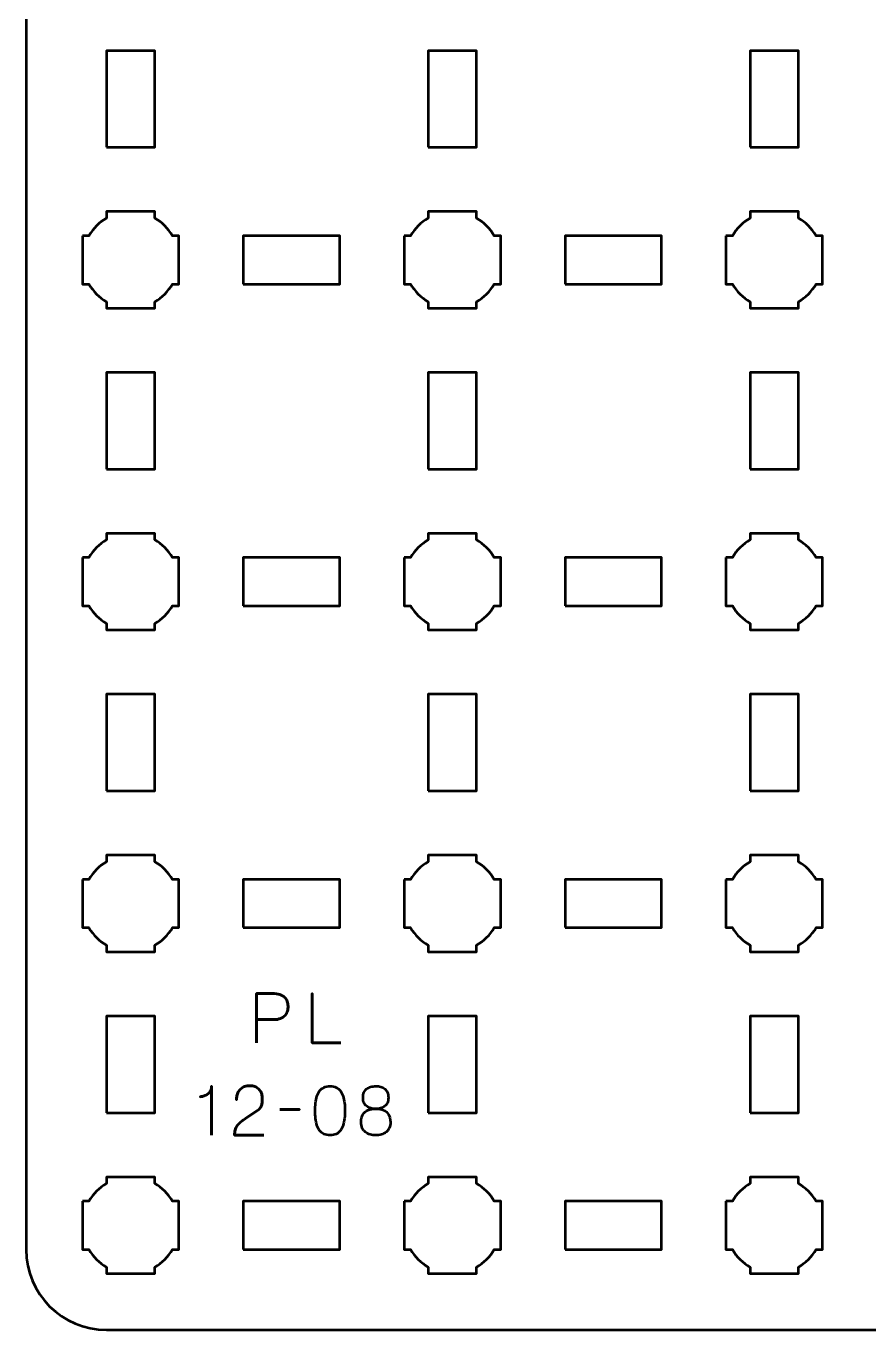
# Model space of a CAD drawing. Header units: centimetres. Extents: x -22.1 to 1.1, y -22.5 to -7.2.
# Drawn here: x -22.15 to -16.91, y -22.5 to -14.4 of the extents above; entities that cross this region are included whole.
import ezdxf

# ---------------------------------------------------------------- set-up
doc = ezdxf.new("R2010")
doc.units = ezdxf.units.CM
doc.header["$MEASUREMENT"] = 0
doc.layers.add('Layer 1', color=7, linetype='Continuous')

msp = doc.modelspace()

# ---------------------------------------------------------------- linework, layer by layer
at = {"layer": 'Layer 1', "color": 250, "lineweight": 53}
for points in [[(-21.65, -15.15), (-21.35, -15.15), (-21.35, -14.55), (-21.65, -14.55), (-21.65, -15.15)], [(-19.65, -15.15), (-19.35, -15.15), (-19.35, -14.55), (-19.65, -14.55), (-19.65, -15.15)], [(-17.65, -15.15), (-17.35, -15.15), (-17.35, -14.55), (-17.65, -14.55), (-17.65, -15.15)], [(-20.8, -16), (-20.2, -16), (-20.2, -15.7), (-20.8, -15.7), (-20.8, -16)], [(-18.8, -16), (-18.2, -16), (-18.2, -15.7), (-18.8, -15.7), (-18.8, -16)], [(-21.65, -17.15), (-21.35, -17.15), (-21.35, -16.55), (-21.65, -16.55), (-21.65, -17.15)], [(-19.65, -17.15), (-19.35, -17.15), (-19.35, -16.55), (-19.65, -16.55), (-19.65, -17.15)], [(-17.65, -17.15), (-17.35, -17.15), (-17.35, -16.55), (-17.65, -16.55), (-17.65, -17.15)], [(-20.8, -18), (-20.2, -18), (-20.2, -17.7), (-20.8, -17.7), (-20.8, -18)], [(-18.8, -18), (-18.2, -18), (-18.2, -17.7), (-18.8, -17.7), (-18.8, -18)], [(-21.65, -19.15), (-21.35, -19.15), (-21.35, -18.55), (-21.65, -18.55), (-21.65, -19.15)], [(-19.65, -19.15), (-19.35, -19.15), (-19.35, -18.55), (-19.65, -18.55), (-19.65, -19.15)], [(-17.65, -19.15), (-17.35, -19.15), (-17.35, -18.55), (-17.65, -18.55), (-17.65, -19.15)], [(-20.8, -20), (-20.2, -20), (-20.2, -19.7), (-20.8, -19.7), (-20.8, -20)], [(-18.8, -20), (-18.2, -20), (-18.2, -19.7), (-18.8, -19.7), (-18.8, -20)], [(-21.65, -21.15), (-21.35, -21.15), (-21.35, -20.55), (-21.65, -20.55), (-21.65, -21.15)], [(-19.65, -21.15), (-19.35, -21.15), (-19.35, -20.55), (-19.65, -20.55), (-19.65, -21.15)], [(-17.65, -21.15), (-17.35, -21.15), (-17.35, -20.55), (-17.65, -20.55), (-17.65, -21.15)], [(-20.8, -22), (-20.2, -22), (-20.2, -21.7), (-20.8, -21.7), (-20.8, -22)], [(-18.8, -22), (-18.2, -22), (-18.2, -21.7), (-18.8, -21.7), (-18.8, -22)]]:
    msp.add_lwpolyline(points, close=True, dxfattribs=at)
msp.add_open_spline([(-22.15, -22), (-22.15, -22), (-22.15, -7.7), (-22.15, -7.7), (-22.15, -7.7), (-22.15, -7.42391), (-21.92609, -7.2), (-21.65, -7.2), (-21.65, -7.2), (-21.65, -7.2), (0.65, -7.2), (0.65, -7.2), (0.65, -7.2), (0.92609, -7.2), (1.15, -7.42391), (1.15, -7.7), (1.15, -7.7), (1.15, -7.7), (1.15, -22), (1.15, -22), (1.15, -22), (1.15, -22.27609), (0.92609, -22.5), (0.65, -22.5), (0.65, -22.5), (0.65, -22.5), (-21.65, -22.5), (-21.65, -22.5), (-21.65, -22.5), (-21.92609, -22.5), (-22.15, -22.27609), (-22.15, -22)], degree=3, knots=[0, 0, 0, 0, 0.125, 0.125, 0.125, 0.125, 0.25, 0.25, 0.25, 0.25, 0.375, 0.375, 0.375, 0.375, 0.5, 0.5, 0.5, 0.5, 0.625, 0.625, 0.625, 0.625, 0.75, 0.75, 0.75, 0.75, 0.875, 0.875, 0.875, 0.875, 1, 1, 1, 1], dxfattribs=at)
at = {"layer": 'Layer 1', "lineweight": 53}
for points in [[(-21.8, -15.7), (-21.8, -15.7), (-21.75985, -15.7), (-21.75985, -15.7), (-21.75985, -15.7), (-21.7335, -15.65447), (-21.69553, -15.6165), (-21.65, -15.59015), (-21.65, -15.59015), (-21.65, -15.59015), (-21.65, -15.55), (-21.65, -15.55), (-21.65, -15.55), (-21.65, -15.55), (-21.5, -15.55), (-21.5, -15.55), (-21.5, -15.55), (-21.5, -15.55), (-21.35, -15.55), (-21.35, -15.55), (-21.35, -15.55), (-21.35, -15.55), (-21.35, -15.59015), (-21.35, -15.59015), (-21.35, -15.59015), (-21.30447, -15.6165), (-21.2665, -15.65447), (-21.24015, -15.7), (-21.24015, -15.7), (-21.24015, -15.7), (-21.2, -15.7), (-21.2, -15.7), (-21.2, -15.7), (-21.2, -15.7), (-21.2, -15.85), (-21.2, -15.85), (-21.2, -15.85), (-21.2, -15.85), (-21.2, -16), (-21.2, -16), (-21.2, -16), (-21.2, -16), (-21.24015, -16), (-21.24015, -16), (-21.24015, -16), (-21.2665, -16.04553), (-21.30447, -16.0835), (-21.35, -16.10985), (-21.35, -16.10985), (-21.35, -16.10985), (-21.35, -16.15), (-21.35, -16.15), (-21.35, -16.15), (-21.35, -16.15), (-21.5, -16.15), (-21.5, -16.15), (-21.5, -16.15), (-21.5, -16.15), (-21.65, -16.15), (-21.65, -16.15), (-21.65, -16.15), (-21.65, -16.15), (-21.65, -16.10985), (-21.65, -16.10985), (-21.65, -16.10985), (-21.69553, -16.0835), (-21.7335, -16.04553), (-21.75985, -16), (-21.75985, -16), (-21.75985, -16), (-21.8, -16), (-21.8, -16), (-21.8, -16), (-21.8, -16), (-21.8, -15.85), (-21.8, -15.85), (-21.8, -15.85), (-21.8, -15.85), (-21.8, -15.7), (-21.8, -15.7)], [(-19.8, -15.7), (-19.8, -15.7), (-19.75985, -15.7), (-19.75985, -15.7), (-19.75985, -15.7), (-19.7335, -15.65447), (-19.69553, -15.6165), (-19.65, -15.59015), (-19.65, -15.59015), (-19.65, -15.59015), (-19.65, -15.55), (-19.65, -15.55), (-19.65, -15.55), (-19.65, -15.55), (-19.5, -15.55), (-19.5, -15.55), (-19.5, -15.55), (-19.5, -15.55), (-19.35, -15.55), (-19.35, -15.55), (-19.35, -15.55), (-19.35, -15.55), (-19.35, -15.59015), (-19.35, -15.59015), (-19.35, -15.59015), (-19.30447, -15.6165), (-19.2665, -15.65447), (-19.24015, -15.7), (-19.24015, -15.7), (-19.24015, -15.7), (-19.2, -15.7), (-19.2, -15.7), (-19.2, -15.7), (-19.2, -15.7), (-19.2, -15.85), (-19.2, -15.85), (-19.2, -15.85), (-19.2, -15.85), (-19.2, -16), (-19.2, -16), (-19.2, -16), (-19.2, -16), (-19.24015, -16), (-19.24015, -16), (-19.24015, -16), (-19.2665, -16.04553), (-19.30447, -16.0835), (-19.35, -16.10985), (-19.35, -16.10985), (-19.35, -16.10985), (-19.35, -16.15), (-19.35, -16.15), (-19.35, -16.15), (-19.35, -16.15), (-19.5, -16.15), (-19.5, -16.15), (-19.5, -16.15), (-19.5, -16.15), (-19.65, -16.15), (-19.65, -16.15), (-19.65, -16.15), (-19.65, -16.15), (-19.65, -16.10985), (-19.65, -16.10985), (-19.65, -16.10985), (-19.69553, -16.0835), (-19.7335, -16.04553), (-19.75985, -16), (-19.75985, -16), (-19.75985, -16), (-19.8, -16), (-19.8, -16), (-19.8, -16), (-19.8, -16), (-19.8, -15.85), (-19.8, -15.85), (-19.8, -15.85), (-19.8, -15.85), (-19.8, -15.7), (-19.8, -15.7)], [(-17.8, -15.7), (-17.8, -15.7), (-17.75985, -15.7), (-17.75985, -15.7), (-17.75985, -15.7), (-17.7335, -15.65447), (-17.69553, -15.6165), (-17.65, -15.59015), (-17.65, -15.59015), (-17.65, -15.59015), (-17.65, -15.55), (-17.65, -15.55), (-17.65, -15.55), (-17.65, -15.55), (-17.5, -15.55), (-17.5, -15.55), (-17.5, -15.55), (-17.5, -15.55), (-17.35, -15.55), (-17.35, -15.55), (-17.35, -15.55), (-17.35, -15.55), (-17.35, -15.59015), (-17.35, -15.59015), (-17.35, -15.59015), (-17.30447, -15.6165), (-17.2665, -15.65447), (-17.24015, -15.7), (-17.24015, -15.7), (-17.24015, -15.7), (-17.2, -15.7), (-17.2, -15.7), (-17.2, -15.7), (-17.2, -15.7), (-17.2, -15.85), (-17.2, -15.85), (-17.2, -15.85), (-17.2, -15.85), (-17.2, -16), (-17.2, -16), (-17.2, -16), (-17.2, -16), (-17.24015, -16), (-17.24015, -16), (-17.24015, -16), (-17.2665, -16.04553), (-17.30447, -16.0835), (-17.35, -16.10985), (-17.35, -16.10985), (-17.35, -16.10985), (-17.35, -16.15), (-17.35, -16.15), (-17.35, -16.15), (-17.35, -16.15), (-17.5, -16.15), (-17.5, -16.15), (-17.5, -16.15), (-17.5, -16.15), (-17.65, -16.15), (-17.65, -16.15), (-17.65, -16.15), (-17.65, -16.15), (-17.65, -16.10985), (-17.65, -16.10985), (-17.65, -16.10985), (-17.69553, -16.0835), (-17.7335, -16.04553), (-17.75985, -16), (-17.75985, -16), (-17.75985, -16), (-17.8, -16), (-17.8, -16), (-17.8, -16), (-17.8, -16), (-17.8, -15.85), (-17.8, -15.85), (-17.8, -15.85), (-17.8, -15.85), (-17.8, -15.7), (-17.8, -15.7)], [(-21.8, -17.7), (-21.8, -17.7), (-21.75985, -17.7), (-21.75985, -17.7), (-21.75985, -17.7), (-21.7335, -17.65447), (-21.69553, -17.6165), (-21.65, -17.59015), (-21.65, -17.59015), (-21.65, -17.59015), (-21.65, -17.55), (-21.65, -17.55), (-21.65, -17.55), (-21.65, -17.55), (-21.5, -17.55), (-21.5, -17.55), (-21.5, -17.55), (-21.5, -17.55), (-21.35, -17.55), (-21.35, -17.55), (-21.35, -17.55), (-21.35, -17.55), (-21.35, -17.59015), (-21.35, -17.59015), (-21.35, -17.59015), (-21.30447, -17.6165), (-21.2665, -17.65447), (-21.24015, -17.7), (-21.24015, -17.7), (-21.24015, -17.7), (-21.2, -17.7), (-21.2, -17.7), (-21.2, -17.7), (-21.2, -17.7), (-21.2, -17.85), (-21.2, -17.85), (-21.2, -17.85), (-21.2, -17.85), (-21.2, -18), (-21.2, -18), (-21.2, -18), (-21.2, -18), (-21.24015, -18), (-21.24015, -18), (-21.24015, -18), (-21.2665, -18.04553), (-21.30447, -18.0835), (-21.35, -18.10985), (-21.35, -18.10985), (-21.35, -18.10985), (-21.35, -18.15), (-21.35, -18.15), (-21.35, -18.15), (-21.35, -18.15), (-21.5, -18.15), (-21.5, -18.15), (-21.5, -18.15), (-21.5, -18.15), (-21.65, -18.15), (-21.65, -18.15), (-21.65, -18.15), (-21.65, -18.15), (-21.65, -18.10985), (-21.65, -18.10985), (-21.65, -18.10985), (-21.69553, -18.0835), (-21.7335, -18.04553), (-21.75985, -18), (-21.75985, -18), (-21.75985, -18), (-21.8, -18), (-21.8, -18), (-21.8, -18), (-21.8, -18), (-21.8, -17.85), (-21.8, -17.85), (-21.8, -17.85), (-21.8, -17.85), (-21.8, -17.7), (-21.8, -17.7)], [(-19.8, -17.7), (-19.8, -17.7), (-19.75985, -17.7), (-19.75985, -17.7), (-19.75985, -17.7), (-19.7335, -17.65447), (-19.69553, -17.6165), (-19.65, -17.59015), (-19.65, -17.59015), (-19.65, -17.59015), (-19.65, -17.55), (-19.65, -17.55), (-19.65, -17.55), (-19.65, -17.55), (-19.5, -17.55), (-19.5, -17.55), (-19.5, -17.55), (-19.5, -17.55), (-19.35, -17.55), (-19.35, -17.55), (-19.35, -17.55), (-19.35, -17.55), (-19.35, -17.59015), (-19.35, -17.59015), (-19.35, -17.59015), (-19.30447, -17.6165), (-19.2665, -17.65447), (-19.24015, -17.7), (-19.24015, -17.7), (-19.24015, -17.7), (-19.2, -17.7), (-19.2, -17.7), (-19.2, -17.7), (-19.2, -17.7), (-19.2, -17.85), (-19.2, -17.85), (-19.2, -17.85), (-19.2, -17.85), (-19.2, -18), (-19.2, -18), (-19.2, -18), (-19.2, -18), (-19.24015, -18), (-19.24015, -18), (-19.24015, -18), (-19.2665, -18.04553), (-19.30447, -18.0835), (-19.35, -18.10985), (-19.35, -18.10985), (-19.35, -18.10985), (-19.35, -18.15), (-19.35, -18.15), (-19.35, -18.15), (-19.35, -18.15), (-19.5, -18.15), (-19.5, -18.15), (-19.5, -18.15), (-19.5, -18.15), (-19.65, -18.15), (-19.65, -18.15), (-19.65, -18.15), (-19.65, -18.15), (-19.65, -18.10985), (-19.65, -18.10985), (-19.65, -18.10985), (-19.69553, -18.0835), (-19.7335, -18.04553), (-19.75985, -18), (-19.75985, -18), (-19.75985, -18), (-19.8, -18), (-19.8, -18), (-19.8, -18), (-19.8, -18), (-19.8, -17.85), (-19.8, -17.85), (-19.8, -17.85), (-19.8, -17.85), (-19.8, -17.7), (-19.8, -17.7)], [(-17.8, -17.7), (-17.8, -17.7), (-17.75985, -17.7), (-17.75985, -17.7), (-17.75985, -17.7), (-17.7335, -17.65447), (-17.69553, -17.6165), (-17.65, -17.59015), (-17.65, -17.59015), (-17.65, -17.59015), (-17.65, -17.55), (-17.65, -17.55), (-17.65, -17.55), (-17.65, -17.55), (-17.5, -17.55), (-17.5, -17.55), (-17.5, -17.55), (-17.5, -17.55), (-17.35, -17.55), (-17.35, -17.55), (-17.35, -17.55), (-17.35, -17.55), (-17.35, -17.59015), (-17.35, -17.59015), (-17.35, -17.59015), (-17.30447, -17.6165), (-17.2665, -17.65447), (-17.24015, -17.7), (-17.24015, -17.7), (-17.24015, -17.7), (-17.2, -17.7), (-17.2, -17.7), (-17.2, -17.7), (-17.2, -17.7), (-17.2, -17.85), (-17.2, -17.85), (-17.2, -17.85), (-17.2, -17.85), (-17.2, -18), (-17.2, -18), (-17.2, -18), (-17.2, -18), (-17.24015, -18), (-17.24015, -18), (-17.24015, -18), (-17.2665, -18.04553), (-17.30447, -18.0835), (-17.35, -18.10985), (-17.35, -18.10985), (-17.35, -18.10985), (-17.35, -18.15), (-17.35, -18.15), (-17.35, -18.15), (-17.35, -18.15), (-17.5, -18.15), (-17.5, -18.15), (-17.5, -18.15), (-17.5, -18.15), (-17.65, -18.15), (-17.65, -18.15), (-17.65, -18.15), (-17.65, -18.15), (-17.65, -18.10985), (-17.65, -18.10985), (-17.65, -18.10985), (-17.69553, -18.0835), (-17.7335, -18.04553), (-17.75985, -18), (-17.75985, -18), (-17.75985, -18), (-17.8, -18), (-17.8, -18), (-17.8, -18), (-17.8, -18), (-17.8, -17.85), (-17.8, -17.85), (-17.8, -17.85), (-17.8, -17.85), (-17.8, -17.7), (-17.8, -17.7)], [(-21.8, -19.7), (-21.8, -19.7), (-21.75985, -19.7), (-21.75985, -19.7), (-21.75985, -19.7), (-21.7335, -19.65447), (-21.69553, -19.6165), (-21.65, -19.59015), (-21.65, -19.59015), (-21.65, -19.59015), (-21.65, -19.55), (-21.65, -19.55), (-21.65, -19.55), (-21.65, -19.55), (-21.5, -19.55), (-21.5, -19.55), (-21.5, -19.55), (-21.5, -19.55), (-21.35, -19.55), (-21.35, -19.55), (-21.35, -19.55), (-21.35, -19.55), (-21.35, -19.59015), (-21.35, -19.59015), (-21.35, -19.59015), (-21.30447, -19.6165), (-21.2665, -19.65447), (-21.24015, -19.7), (-21.24015, -19.7), (-21.24015, -19.7), (-21.2, -19.7), (-21.2, -19.7), (-21.2, -19.7), (-21.2, -19.7), (-21.2, -19.85), (-21.2, -19.85), (-21.2, -19.85), (-21.2, -19.85), (-21.2, -20), (-21.2, -20), (-21.2, -20), (-21.2, -20), (-21.24015, -20), (-21.24015, -20), (-21.24015, -20), (-21.2665, -20.04553), (-21.30447, -20.0835), (-21.35, -20.10985), (-21.35, -20.10985), (-21.35, -20.10985), (-21.35, -20.15), (-21.35, -20.15), (-21.35, -20.15), (-21.35, -20.15), (-21.5, -20.15), (-21.5, -20.15), (-21.5, -20.15), (-21.5, -20.15), (-21.65, -20.15), (-21.65, -20.15), (-21.65, -20.15), (-21.65, -20.15), (-21.65, -20.10985), (-21.65, -20.10985), (-21.65, -20.10985), (-21.69553, -20.0835), (-21.7335, -20.04553), (-21.75985, -20), (-21.75985, -20), (-21.75985, -20), (-21.8, -20), (-21.8, -20), (-21.8, -20), (-21.8, -20), (-21.8, -19.85), (-21.8, -19.85), (-21.8, -19.85), (-21.8, -19.85), (-21.8, -19.7), (-21.8, -19.7)], [(-19.8, -19.7), (-19.8, -19.7), (-19.75985, -19.7), (-19.75985, -19.7), (-19.75985, -19.7), (-19.7335, -19.65447), (-19.69553, -19.6165), (-19.65, -19.59015), (-19.65, -19.59015), (-19.65, -19.59015), (-19.65, -19.55), (-19.65, -19.55), (-19.65, -19.55), (-19.65, -19.55), (-19.5, -19.55), (-19.5, -19.55), (-19.5, -19.55), (-19.5, -19.55), (-19.35, -19.55), (-19.35, -19.55), (-19.35, -19.55), (-19.35, -19.55), (-19.35, -19.59015), (-19.35, -19.59015), (-19.35, -19.59015), (-19.30447, -19.6165), (-19.2665, -19.65447), (-19.24015, -19.7), (-19.24015, -19.7), (-19.24015, -19.7), (-19.2, -19.7), (-19.2, -19.7), (-19.2, -19.7), (-19.2, -19.7), (-19.2, -19.85), (-19.2, -19.85), (-19.2, -19.85), (-19.2, -19.85), (-19.2, -20), (-19.2, -20), (-19.2, -20), (-19.2, -20), (-19.24015, -20), (-19.24015, -20), (-19.24015, -20), (-19.2665, -20.04553), (-19.30447, -20.0835), (-19.35, -20.10985), (-19.35, -20.10985), (-19.35, -20.10985), (-19.35, -20.15), (-19.35, -20.15), (-19.35, -20.15), (-19.35, -20.15), (-19.5, -20.15), (-19.5, -20.15), (-19.5, -20.15), (-19.5, -20.15), (-19.65, -20.15), (-19.65, -20.15), (-19.65, -20.15), (-19.65, -20.15), (-19.65, -20.10985), (-19.65, -20.10985), (-19.65, -20.10985), (-19.69553, -20.0835), (-19.7335, -20.04553), (-19.75985, -20), (-19.75985, -20), (-19.75985, -20), (-19.8, -20), (-19.8, -20), (-19.8, -20), (-19.8, -20), (-19.8, -19.85), (-19.8, -19.85), (-19.8, -19.85), (-19.8, -19.85), (-19.8, -19.7), (-19.8, -19.7)], [(-17.8, -19.7), (-17.8, -19.7), (-17.75985, -19.7), (-17.75985, -19.7), (-17.75985, -19.7), (-17.7335, -19.65447), (-17.69553, -19.6165), (-17.65, -19.59015), (-17.65, -19.59015), (-17.65, -19.59015), (-17.65, -19.55), (-17.65, -19.55), (-17.65, -19.55), (-17.65, -19.55), (-17.5, -19.55), (-17.5, -19.55), (-17.5, -19.55), (-17.5, -19.55), (-17.35, -19.55), (-17.35, -19.55), (-17.35, -19.55), (-17.35, -19.55), (-17.35, -19.59015), (-17.35, -19.59015), (-17.35, -19.59015), (-17.30447, -19.6165), (-17.2665, -19.65447), (-17.24015, -19.7), (-17.24015, -19.7), (-17.24015, -19.7), (-17.2, -19.7), (-17.2, -19.7), (-17.2, -19.7), (-17.2, -19.7), (-17.2, -19.85), (-17.2, -19.85), (-17.2, -19.85), (-17.2, -19.85), (-17.2, -20), (-17.2, -20), (-17.2, -20), (-17.2, -20), (-17.24015, -20), (-17.24015, -20), (-17.24015, -20), (-17.2665, -20.04553), (-17.30447, -20.0835), (-17.35, -20.10985), (-17.35, -20.10985), (-17.35, -20.10985), (-17.35, -20.15), (-17.35, -20.15), (-17.35, -20.15), (-17.35, -20.15), (-17.5, -20.15), (-17.5, -20.15), (-17.5, -20.15), (-17.5, -20.15), (-17.65, -20.15), (-17.65, -20.15), (-17.65, -20.15), (-17.65, -20.15), (-17.65, -20.10985), (-17.65, -20.10985), (-17.65, -20.10985), (-17.69553, -20.0835), (-17.7335, -20.04553), (-17.75985, -20), (-17.75985, -20), (-17.75985, -20), (-17.8, -20), (-17.8, -20), (-17.8, -20), (-17.8, -20), (-17.8, -19.85), (-17.8, -19.85), (-17.8, -19.85), (-17.8, -19.85), (-17.8, -19.7), (-17.8, -19.7)], [(-21.8, -21.7), (-21.8, -21.7), (-21.75985, -21.7), (-21.75985, -21.7), (-21.75985, -21.7), (-21.7335, -21.65447), (-21.69553, -21.6165), (-21.65, -21.59015), (-21.65, -21.59015), (-21.65, -21.59015), (-21.65, -21.55), (-21.65, -21.55), (-21.65, -21.55), (-21.65, -21.55), (-21.5, -21.55), (-21.5, -21.55), (-21.5, -21.55), (-21.5, -21.55), (-21.35, -21.55), (-21.35, -21.55), (-21.35, -21.55), (-21.35, -21.55), (-21.35, -21.59015), (-21.35, -21.59015), (-21.35, -21.59015), (-21.30447, -21.6165), (-21.2665, -21.65447), (-21.24015, -21.7), (-21.24015, -21.7), (-21.24015, -21.7), (-21.2, -21.7), (-21.2, -21.7), (-21.2, -21.7), (-21.2, -21.7), (-21.2, -21.85), (-21.2, -21.85), (-21.2, -21.85), (-21.2, -21.85), (-21.2, -22), (-21.2, -22), (-21.2, -22), (-21.2, -22), (-21.24015, -22), (-21.24015, -22), (-21.24015, -22), (-21.2665, -22.04553), (-21.30447, -22.0835), (-21.35, -22.10985), (-21.35, -22.10985), (-21.35, -22.10985), (-21.35, -22.15), (-21.35, -22.15), (-21.35, -22.15), (-21.35, -22.15), (-21.5, -22.15), (-21.5, -22.15), (-21.5, -22.15), (-21.5, -22.15), (-21.65, -22.15), (-21.65, -22.15), (-21.65, -22.15), (-21.65, -22.15), (-21.65, -22.10985), (-21.65, -22.10985), (-21.65, -22.10985), (-21.69553, -22.0835), (-21.7335, -22.04553), (-21.75985, -22), (-21.75985, -22), (-21.75985, -22), (-21.8, -22), (-21.8, -22), (-21.8, -22), (-21.8, -22), (-21.8, -21.85), (-21.8, -21.85), (-21.8, -21.85), (-21.8, -21.85), (-21.8, -21.7), (-21.8, -21.7)], [(-19.8, -21.7), (-19.8, -21.7), (-19.75985, -21.7), (-19.75985, -21.7), (-19.75985, -21.7), (-19.7335, -21.65447), (-19.69553, -21.6165), (-19.65, -21.59015), (-19.65, -21.59015), (-19.65, -21.59015), (-19.65, -21.55), (-19.65, -21.55), (-19.65, -21.55), (-19.65, -21.55), (-19.5, -21.55), (-19.5, -21.55), (-19.5, -21.55), (-19.5, -21.55), (-19.35, -21.55), (-19.35, -21.55), (-19.35, -21.55), (-19.35, -21.55), (-19.35, -21.59015), (-19.35, -21.59015), (-19.35, -21.59015), (-19.30447, -21.6165), (-19.2665, -21.65447), (-19.24015, -21.7), (-19.24015, -21.7), (-19.24015, -21.7), (-19.2, -21.7), (-19.2, -21.7), (-19.2, -21.7), (-19.2, -21.7), (-19.2, -21.85), (-19.2, -21.85), (-19.2, -21.85), (-19.2, -21.85), (-19.2, -22), (-19.2, -22), (-19.2, -22), (-19.2, -22), (-19.24015, -22), (-19.24015, -22), (-19.24015, -22), (-19.2665, -22.04553), (-19.30447, -22.0835), (-19.35, -22.10985), (-19.35, -22.10985), (-19.35, -22.10985), (-19.35, -22.15), (-19.35, -22.15), (-19.35, -22.15), (-19.35, -22.15), (-19.5, -22.15), (-19.5, -22.15), (-19.5, -22.15), (-19.5, -22.15), (-19.65, -22.15), (-19.65, -22.15), (-19.65, -22.15), (-19.65, -22.15), (-19.65, -22.10985), (-19.65, -22.10985), (-19.65, -22.10985), (-19.69553, -22.0835), (-19.7335, -22.04553), (-19.75985, -22), (-19.75985, -22), (-19.75985, -22), (-19.8, -22), (-19.8, -22), (-19.8, -22), (-19.8, -22), (-19.8, -21.85), (-19.8, -21.85), (-19.8, -21.85), (-19.8, -21.85), (-19.8, -21.7), (-19.8, -21.7)], [(-17.8, -21.7), (-17.8, -21.7), (-17.75985, -21.7), (-17.75985, -21.7), (-17.75985, -21.7), (-17.7335, -21.65447), (-17.69553, -21.6165), (-17.65, -21.59015), (-17.65, -21.59015), (-17.65, -21.59015), (-17.65, -21.55), (-17.65, -21.55), (-17.65, -21.55), (-17.65, -21.55), (-17.5, -21.55), (-17.5, -21.55), (-17.5, -21.55), (-17.5, -21.55), (-17.35, -21.55), (-17.35, -21.55), (-17.35, -21.55), (-17.35, -21.55), (-17.35, -21.59015), (-17.35, -21.59015), (-17.35, -21.59015), (-17.30447, -21.6165), (-17.2665, -21.65447), (-17.24015, -21.7), (-17.24015, -21.7), (-17.24015, -21.7), (-17.2, -21.7), (-17.2, -21.7), (-17.2, -21.7), (-17.2, -21.7), (-17.2, -21.85), (-17.2, -21.85), (-17.2, -21.85), (-17.2, -21.85), (-17.2, -22), (-17.2, -22), (-17.2, -22), (-17.2, -22), (-17.24015, -22), (-17.24015, -22), (-17.24015, -22), (-17.2665, -22.04553), (-17.30447, -22.0835), (-17.35, -22.10985), (-17.35, -22.10985), (-17.35, -22.10985), (-17.35, -22.15), (-17.35, -22.15), (-17.35, -22.15), (-17.35, -22.15), (-17.5, -22.15), (-17.5, -22.15), (-17.5, -22.15), (-17.5, -22.15), (-17.65, -22.15), (-17.65, -22.15), (-17.65, -22.15), (-17.65, -22.15), (-17.65, -22.10985), (-17.65, -22.10985), (-17.65, -22.10985), (-17.69553, -22.0835), (-17.7335, -22.04553), (-17.75985, -22), (-17.75985, -22), (-17.75985, -22), (-17.8, -22), (-17.8, -22), (-17.8, -22), (-17.8, -22), (-17.8, -21.85), (-17.8, -21.85), (-17.8, -21.85), (-17.8, -21.85), (-17.8, -21.7), (-17.8, -21.7)]]:
    msp.add_open_spline(points, degree=3, knots=[0, 0, 0, 0, 0.05, 0.05, 0.05, 0.05, 0.1, 0.1, 0.1, 0.1, 0.15, 0.15, 0.15, 0.15, 0.2, 0.2, 0.2, 0.2, 0.25, 0.25, 0.25, 0.25, 0.3, 0.3, 0.3, 0.3, 0.35, 0.35, 0.35, 0.35, 0.4, 0.4, 0.4, 0.4, 0.45, 0.45, 0.45, 0.45, 0.5, 0.5, 0.5, 0.5, 0.55, 0.55, 0.55, 0.55, 0.6, 0.6, 0.6, 0.6, 0.65, 0.65, 0.65, 0.65, 0.7, 0.7, 0.7, 0.7, 0.75, 0.75, 0.75, 0.75, 0.8, 0.8, 0.8, 0.8, 0.85, 0.85, 0.85, 0.85, 0.9, 0.9, 0.9, 0.9, 0.95, 0.95, 0.95, 0.95, 1, 1, 1, 1], dxfattribs=at)
at = {"layer": 'Layer 1', "color": 5, "lineweight": 53}
for points, knots in [([(-20.71759, -20.71494), (-20.71759, -20.71494), (-20.71759, -20.40972), (-20.71759, -20.40972), (-20.71759, -20.40972), (-20.71759, -20.40972), (-20.62022, -20.40972), (-20.62022, -20.40972), (-20.62022, -20.40972), (-20.60075, -20.40979), (-20.58474, -20.41198), (-20.57211, -20.41621), (-20.57211, -20.41621), (-20.55955, -20.42037), (-20.54967, -20.42616), (-20.54254, -20.4335), (-20.54254, -20.4335), (-20.53542, -20.44076), (-20.53034, -20.44909), (-20.52723, -20.45847), (-20.52723, -20.45847), (-20.5242, -20.46786), (-20.52244, -20.47766), (-20.52201, -20.48804), (-20.52201, -20.48804), (-20.52152, -20.49841), (-20.52272, -20.50857), (-20.52554, -20.51844), (-20.52554, -20.51844), (-20.52843, -20.52832), (-20.5333, -20.53728), (-20.54029, -20.54533), (-20.54029, -20.54533), (-20.5472, -20.55337), (-20.55658, -20.55979), (-20.56837, -20.56452), (-20.56837, -20.56452), (-20.58015, -20.56931), (-20.59475, -20.57171), (-20.61218, -20.57185), (-20.61218, -20.57185), (-20.61218, -20.57185), (-20.71759, -20.57185), (-20.71759, -20.57185), (-20.71759, -20.57185), (-20.71759, -20.57185), (-20.61218, -20.57185), (-20.61218, -20.57185), (-20.61218, -20.57185), (-20.59511, -20.57171), (-20.58064, -20.56931), (-20.56893, -20.56452), (-20.56893, -20.56452), (-20.55715, -20.55979), (-20.54776, -20.55337), (-20.54071, -20.54533), (-20.54071, -20.54533), (-20.53372, -20.53728), (-20.52871, -20.52832), (-20.52575, -20.51844), (-20.52575, -20.51844), (-20.52279, -20.50857), (-20.52152, -20.49841), (-20.52201, -20.48804), (-20.52201, -20.48804), (-20.52244, -20.47766), (-20.5242, -20.46786), (-20.52737, -20.45847), (-20.52737, -20.45847), (-20.53048, -20.44909), (-20.5357, -20.44076), (-20.54283, -20.4335), (-20.54283, -20.4335), (-20.55002, -20.42616), (-20.5599, -20.42037), (-20.57246, -20.41621), (-20.57246, -20.41621), (-20.58509, -20.41198), (-20.60096, -20.40979), (-20.62022, -20.40972), (-20.62022, -20.40972), (-20.62022, -20.40972), (-20.71759, -20.40972), (-20.71759, -20.40972), (-20.71759, -20.40972), (-20.71759, -20.40972), (-20.71759, -20.71494), (-20.71759, -20.71494)], [0, 0, 0, 0, 0.0454545, 0.0454545, 0.0454545, 0.0454545, 0.0909091, 0.0909091, 0.0909091, 0.0909091, 0.1363636, 0.1363636, 0.1363636, 0.1363636, 0.1818182, 0.1818182, 0.1818182, 0.1818182, 0.2272727, 0.2272727, 0.2272727, 0.2272727, 0.2727273, 0.2727273, 0.2727273, 0.2727273, 0.3181818, 0.3181818, 0.3181818, 0.3181818, 0.3636364, 0.3636364, 0.3636364, 0.3636364, 0.4090909, 0.4090909, 0.4090909, 0.4090909, 0.4545455, 0.4545455, 0.4545455, 0.4545455, 0.5, 0.5, 0.5, 0.5, 0.5454545, 0.5454545, 0.5454545, 0.5454545, 0.5909091, 0.5909091, 0.5909091, 0.5909091, 0.6363636, 0.6363636, 0.6363636, 0.6363636, 0.6818182, 0.6818182, 0.6818182, 0.6818182, 0.7272727, 0.7272727, 0.7272727, 0.7272727, 0.7727273, 0.7727273, 0.7727273, 0.7727273, 0.8181818, 0.8181818, 0.8181818, 0.8181818, 0.8636364, 0.8636364, 0.8636364, 0.8636364, 0.9090909, 0.9090909, 0.9090909, 0.9090909, 0.9545455, 0.9545455, 0.9545455, 0.9545455, 1, 1, 1, 1]), ([(-20.19309, -20.71494), (-20.19309, -20.71494), (-20.37131, -20.71494), (-20.37131, -20.71494), (-20.37131, -20.71494), (-20.37131, -20.71494), (-20.37131, -20.40972), (-20.37131, -20.40972), (-20.37131, -20.40972), (-20.37131, -20.40972), (-20.37131, -20.71494), (-20.37131, -20.71494), (-20.37131, -20.71494), (-20.37131, -20.71494), (-20.19309, -20.71494), (-20.19309, -20.71494)], [0, 0, 0, 0, 0.25, 0.25, 0.25, 0.25, 0.5, 0.5, 0.5, 0.5, 0.75, 0.75, 0.75, 0.75, 1, 1, 1, 1]), ([(-20.99677, -21.29025), (-20.99677, -21.29025), (-20.99677, -20.98503), (-20.99677, -20.98503), (-20.99677, -20.98503), (-20.99684, -20.9954), (-20.99868, -21.00429), (-21.00221, -21.0117), (-21.00221, -21.0117), (-21.00566, -21.01918), (-21.01025, -21.02532), (-21.01589, -21.03025), (-21.01589, -21.03025), (-21.02154, -21.03519), (-21.02761, -21.03914), (-21.0341, -21.04211), (-21.0341, -21.04211), (-21.04059, -21.045), (-21.04687, -21.04719), (-21.05294, -21.04853), (-21.05294, -21.04853), (-21.05907, -21.04994), (-21.0643, -21.05079), (-21.06874, -21.05107), (-21.06874, -21.05107), (-21.0643, -21.05079), (-21.05907, -21.04994), (-21.05294, -21.04853), (-21.05294, -21.04853), (-21.04687, -21.04719), (-21.04059, -21.045), (-21.0341, -21.04211), (-21.0341, -21.04211), (-21.02761, -21.03914), (-21.02154, -21.03519), (-21.01589, -21.03025), (-21.01589, -21.03025), (-21.01025, -21.02532), (-21.00566, -21.01918), (-21.00221, -21.0117), (-21.00221, -21.0117), (-20.99868, -21.00429), (-20.99684, -20.9954), (-20.99677, -20.98503), (-20.99677, -20.98503), (-20.99677, -20.98503), (-20.99677, -21.29025), (-20.99677, -21.29025)], [0, 0, 0, 0, 0.0833333, 0.0833333, 0.0833333, 0.0833333, 0.1666667, 0.1666667, 0.1666667, 0.1666667, 0.25, 0.25, 0.25, 0.25, 0.3333333, 0.3333333, 0.3333333, 0.3333333, 0.4166667, 0.4166667, 0.4166667, 0.4166667, 0.5, 0.5, 0.5, 0.5, 0.5833333, 0.5833333, 0.5833333, 0.5833333, 0.6666667, 0.6666667, 0.6666667, 0.6666667, 0.75, 0.75, 0.75, 0.75, 0.8333333, 0.8333333, 0.8333333, 0.8333333, 0.9166667, 0.9166667, 0.9166667, 0.9166667, 1, 1, 1, 1]), ([(-20.67293, -21.29025), (-20.67293, -21.29025), (-20.85454, -21.29025), (-20.85454, -21.29025), (-20.85454, -21.29025), (-20.85419, -21.27797), (-20.85264, -21.26711), (-20.85002, -21.25779), (-20.85002, -21.25779), (-20.84734, -21.24848), (-20.84375, -21.2403), (-20.8393, -21.23324), (-20.8393, -21.23324), (-20.83478, -21.22619), (-20.82963, -21.21991), (-20.82378, -21.2144), (-20.82378, -21.2144), (-20.81792, -21.20883), (-20.81164, -21.20375), (-20.80487, -21.19895), (-20.80487, -21.19895), (-20.7981, -21.19422), (-20.79111, -21.1895), (-20.78384, -21.18484), (-20.78384, -21.18484), (-20.78384, -21.18484), (-20.71145, -21.13658), (-20.71145, -21.13658), (-20.71145, -21.13658), (-20.70405, -21.13136), (-20.69826, -21.12565), (-20.69417, -21.11951), (-20.69417, -21.11951), (-20.69001, -21.11337), (-20.68711, -21.10688), (-20.68535, -21.10003), (-20.68535, -21.10003), (-20.68366, -21.09326), (-20.6826, -21.08628), (-20.68225, -21.07922), (-20.68225, -21.07922), (-20.68189, -21.07209), (-20.68175, -21.06497), (-20.68182, -21.05784), (-20.68182, -21.05784), (-20.68182, -21.05199), (-20.6826, -21.04571), (-20.68415, -21.03893), (-20.68415, -21.03893), (-20.68577, -21.03223), (-20.68831, -21.02553), (-20.69191, -21.0189), (-20.69191, -21.0189), (-20.69551, -21.01226), (-20.70031, -21.0062), (-20.7063, -21.00069), (-20.7063, -21.00069), (-20.7123, -20.99526), (-20.71971, -20.99089), (-20.72853, -20.98757), (-20.72853, -20.98757), (-20.73735, -20.98425), (-20.74772, -20.98256), (-20.75971, -20.98249), (-20.75971, -20.98249), (-20.77178, -20.98256), (-20.78243, -20.98425), (-20.79161, -20.9875), (-20.79161, -20.9875), (-20.80078, -20.99074), (-20.80861, -20.99526), (-20.8151, -21.00097), (-20.8151, -21.00097), (-20.82159, -21.00669), (-20.82681, -21.01332), (-20.8309, -21.02073), (-20.8309, -21.02073), (-20.835, -21.02814), (-20.83796, -21.03604), (-20.83986, -21.04437), (-20.83986, -21.04437), (-20.84177, -21.05269), (-20.84269, -21.06116), (-20.84269, -21.0697), (-20.84269, -21.0697), (-20.84269, -21.06116), (-20.84177, -21.05269), (-20.83986, -21.04437), (-20.83986, -21.04437), (-20.83796, -21.03604), (-20.835, -21.02814), (-20.8309, -21.02073), (-20.8309, -21.02073), (-20.82681, -21.01332), (-20.82159, -21.00669), (-20.8151, -21.00097), (-20.8151, -21.00097), (-20.80861, -20.99526), (-20.80078, -20.99074), (-20.79161, -20.9875), (-20.79161, -20.9875), (-20.78243, -20.98425), (-20.77178, -20.98256), (-20.75971, -20.98249), (-20.75971, -20.98249), (-20.74772, -20.98256), (-20.73735, -20.98425), (-20.72853, -20.98757), (-20.72853, -20.98757), (-20.71971, -20.99089), (-20.7123, -20.99526), (-20.7063, -21.00069), (-20.7063, -21.00069), (-20.70031, -21.0062), (-20.69551, -21.01226), (-20.69191, -21.0189), (-20.69191, -21.0189), (-20.68831, -21.02553), (-20.68577, -21.03223), (-20.68415, -21.03893), (-20.68415, -21.03893), (-20.6826, -21.04571), (-20.68182, -21.05199), (-20.68182, -21.05784), (-20.68182, -21.05784), (-20.68175, -21.06497), (-20.68189, -21.07209), (-20.68225, -21.07922), (-20.68225, -21.07922), (-20.6826, -21.08628), (-20.68366, -21.09326), (-20.68535, -21.10003), (-20.68535, -21.10003), (-20.68711, -21.10688), (-20.69001, -21.11337), (-20.69417, -21.11951), (-20.69417, -21.11951), (-20.69826, -21.12565), (-20.70405, -21.13136), (-20.71145, -21.13658), (-20.71145, -21.13658), (-20.71145, -21.13658), (-20.78384, -21.18484), (-20.78384, -21.18484), (-20.78384, -21.18484), (-20.79111, -21.1895), (-20.7981, -21.19422), (-20.80487, -21.19895), (-20.80487, -21.19895), (-20.81164, -21.20375), (-20.81792, -21.20883), (-20.82378, -21.2144), (-20.82378, -21.2144), (-20.82963, -21.21991), (-20.83478, -21.22619), (-20.8393, -21.23324), (-20.8393, -21.23324), (-20.84375, -21.2403), (-20.84734, -21.24848), (-20.85002, -21.25779), (-20.85002, -21.25779), (-20.85264, -21.26711), (-20.85419, -21.27797), (-20.85454, -21.29025), (-20.85454, -21.29025), (-20.85454, -21.29025), (-20.67293, -21.29025), (-20.67293, -21.29025)], [0, 0, 0, 0, 0.0238095, 0.0238095, 0.0238095, 0.0238095, 0.047619, 0.047619, 0.047619, 0.047619, 0.0714286, 0.0714286, 0.0714286, 0.0714286, 0.0952381, 0.0952381, 0.0952381, 0.0952381, 0.1190476, 0.1190476, 0.1190476, 0.1190476, 0.1428571, 0.1428571, 0.1428571, 0.1428571, 0.1666667, 0.1666667, 0.1666667, 0.1666667, 0.1904762, 0.1904762, 0.1904762, 0.1904762, 0.2142857, 0.2142857, 0.2142857, 0.2142857, 0.2380952, 0.2380952, 0.2380952, 0.2380952, 0.2619048, 0.2619048, 0.2619048, 0.2619048, 0.2857143, 0.2857143, 0.2857143, 0.2857143, 0.3095238, 0.3095238, 0.3095238, 0.3095238, 0.3333333, 0.3333333, 0.3333333, 0.3333333, 0.3571429, 0.3571429, 0.3571429, 0.3571429, 0.3809524, 0.3809524, 0.3809524, 0.3809524, 0.4047619, 0.4047619, 0.4047619, 0.4047619, 0.4285714, 0.4285714, 0.4285714, 0.4285714, 0.452381, 0.452381, 0.452381, 0.452381, 0.4761905, 0.4761905, 0.4761905, 0.4761905, 0.5, 0.5, 0.5, 0.5, 0.5238095, 0.5238095, 0.5238095, 0.5238095, 0.547619, 0.547619, 0.547619, 0.547619, 0.5714286, 0.5714286, 0.5714286, 0.5714286, 0.5952381, 0.5952381, 0.5952381, 0.5952381, 0.6190476, 0.6190476, 0.6190476, 0.6190476, 0.6428571, 0.6428571, 0.6428571, 0.6428571, 0.6666667, 0.6666667, 0.6666667, 0.6666667, 0.6904762, 0.6904762, 0.6904762, 0.6904762, 0.7142857, 0.7142857, 0.7142857, 0.7142857, 0.7380952, 0.7380952, 0.7380952, 0.7380952, 0.7619048, 0.7619048, 0.7619048, 0.7619048, 0.7857143, 0.7857143, 0.7857143, 0.7857143, 0.8095238, 0.8095238, 0.8095238, 0.8095238, 0.8333333, 0.8333333, 0.8333333, 0.8333333, 0.8571429, 0.8571429, 0.8571429, 0.8571429, 0.8809524, 0.8809524, 0.8809524, 0.8809524, 0.9047619, 0.9047619, 0.9047619, 0.9047619, 0.9285714, 0.9285714, 0.9285714, 0.9285714, 0.952381, 0.952381, 0.952381, 0.952381, 0.9761905, 0.9761905, 0.9761905, 0.9761905, 1, 1, 1, 1]), ([(-20.26061, -21.29025), (-20.2458, -21.29018), (-20.23303, -21.28757), (-20.22237, -21.28249), (-20.22237, -21.28249), (-20.21179, -21.27741), (-20.20297, -21.27014), (-20.19592, -21.2609), (-20.19592, -21.2609), (-20.18893, -21.25159), (-20.18343, -21.24058), (-20.17934, -21.22788), (-20.17934, -21.22788), (-20.17531, -21.21518), (-20.17242, -21.20128), (-20.1708, -21.18604), (-20.1708, -21.18604), (-20.1691, -21.1708), (-20.16826, -21.15478), (-20.16833, -21.13785), (-20.16833, -21.13785), (-20.16826, -21.12099), (-20.1691, -21.10497), (-20.1708, -21.0898), (-20.1708, -21.0898), (-20.17242, -21.07463), (-20.17531, -21.06066), (-20.17934, -21.04796), (-20.17934, -21.04796), (-20.18343, -21.03533), (-20.18893, -21.02433), (-20.19592, -21.01494), (-20.19592, -21.01494), (-20.20297, -21.00563), (-20.21179, -20.99836), (-20.22237, -20.99328), (-20.22237, -20.99328), (-20.23303, -20.98813), (-20.2458, -20.98552), (-20.26061, -20.98545), (-20.26061, -20.98545), (-20.27543, -20.98552), (-20.2882, -20.98813), (-20.29886, -20.99328), (-20.29886, -20.99328), (-20.30944, -20.99836), (-20.31826, -21.00563), (-20.32531, -21.01494), (-20.32531, -21.01494), (-20.3323, -21.02433), (-20.3378, -21.03533), (-20.34189, -21.04796), (-20.34189, -21.04796), (-20.34592, -21.06066), (-20.34881, -21.07463), (-20.35043, -21.0898), (-20.35043, -21.0898), (-20.35212, -21.10497), (-20.35297, -21.12099), (-20.3529, -21.13785), (-20.3529, -21.13785), (-20.35297, -21.15478), (-20.35212, -21.1708), (-20.35043, -21.18604), (-20.35043, -21.18604), (-20.34881, -21.20128), (-20.34592, -21.21518), (-20.34189, -21.22788), (-20.34189, -21.22788), (-20.3378, -21.24058), (-20.3323, -21.25159), (-20.32531, -21.2609), (-20.32531, -21.2609), (-20.31826, -21.27014), (-20.30944, -21.27741), (-20.29886, -21.28249), (-20.29886, -21.28249), (-20.2882, -21.28757), (-20.27543, -21.29018), (-20.26061, -21.29025)], [0, 0, 0, 0, 0.05, 0.05, 0.05, 0.05, 0.1, 0.1, 0.1, 0.1, 0.15, 0.15, 0.15, 0.15, 0.2, 0.2, 0.2, 0.2, 0.25, 0.25, 0.25, 0.25, 0.3, 0.3, 0.3, 0.3, 0.35, 0.35, 0.35, 0.35, 0.4, 0.4, 0.4, 0.4, 0.45, 0.45, 0.45, 0.45, 0.5, 0.5, 0.5, 0.5, 0.55, 0.55, 0.55, 0.55, 0.6, 0.6, 0.6, 0.6, 0.65, 0.65, 0.65, 0.65, 0.7, 0.7, 0.7, 0.7, 0.75, 0.75, 0.75, 0.75, 0.8, 0.8, 0.8, 0.8, 0.85, 0.85, 0.85, 0.85, 0.9, 0.9, 0.9, 0.9, 0.95, 0.95, 0.95, 0.95, 1, 1, 1, 1]), ([(-20.26061, -21.29025), (-20.2458, -21.29018), (-20.23303, -21.28757), (-20.22237, -21.28249), (-20.22237, -21.28249), (-20.21179, -21.27741), (-20.20297, -21.27014), (-20.19592, -21.2609), (-20.19592, -21.2609), (-20.18893, -21.25159), (-20.18343, -21.24058), (-20.17934, -21.22788), (-20.17934, -21.22788), (-20.17531, -21.21518), (-20.17242, -21.20128), (-20.1708, -21.18604), (-20.1708, -21.18604), (-20.1691, -21.1708), (-20.16826, -21.15478), (-20.16833, -21.13785), (-20.16833, -21.13785), (-20.16826, -21.12099), (-20.1691, -21.10497), (-20.1708, -21.0898), (-20.1708, -21.0898), (-20.17242, -21.07463), (-20.17531, -21.06066), (-20.17934, -21.04796), (-20.17934, -21.04796), (-20.18343, -21.03533), (-20.18893, -21.02433), (-20.19592, -21.01494), (-20.19592, -21.01494), (-20.20297, -21.00563), (-20.21179, -20.99836), (-20.22237, -20.99328), (-20.22237, -20.99328), (-20.23303, -20.98813), (-20.2458, -20.98552), (-20.26061, -20.98545), (-20.26061, -20.98545), (-20.27543, -20.98552), (-20.2882, -20.98813), (-20.29886, -20.99328), (-20.29886, -20.99328), (-20.30944, -20.99836), (-20.31826, -21.00563), (-20.32531, -21.01494), (-20.32531, -21.01494), (-20.3323, -21.02433), (-20.3378, -21.03533), (-20.34189, -21.04796), (-20.34189, -21.04796), (-20.34592, -21.06066), (-20.34881, -21.07463), (-20.35043, -21.0898), (-20.35043, -21.0898), (-20.35212, -21.10497), (-20.35297, -21.12099), (-20.3529, -21.13785), (-20.3529, -21.13785), (-20.35297, -21.15478), (-20.35212, -21.1708), (-20.35043, -21.18604), (-20.35043, -21.18604), (-20.34881, -21.20128), (-20.34592, -21.21518), (-20.34189, -21.22788), (-20.34189, -21.22788), (-20.3378, -21.24058), (-20.3323, -21.25159), (-20.32531, -21.2609), (-20.32531, -21.2609), (-20.31826, -21.27014), (-20.30944, -21.27741), (-20.29886, -21.28249), (-20.29886, -21.28249), (-20.2882, -21.28757), (-20.27543, -21.29018), (-20.26061, -21.29025)], [0, 0, 0, 0, 0.05, 0.05, 0.05, 0.05, 0.1, 0.1, 0.1, 0.1, 0.15, 0.15, 0.15, 0.15, 0.2, 0.2, 0.2, 0.2, 0.25, 0.25, 0.25, 0.25, 0.3, 0.3, 0.3, 0.3, 0.35, 0.35, 0.35, 0.35, 0.4, 0.4, 0.4, 0.4, 0.45, 0.45, 0.45, 0.45, 0.5, 0.5, 0.5, 0.5, 0.55, 0.55, 0.55, 0.55, 0.6, 0.6, 0.6, 0.6, 0.65, 0.65, 0.65, 0.65, 0.7, 0.7, 0.7, 0.7, 0.75, 0.75, 0.75, 0.75, 0.8, 0.8, 0.8, 0.8, 0.85, 0.85, 0.85, 0.85, 0.9, 0.9, 0.9, 0.9, 0.95, 0.95, 0.95, 0.95, 1, 1, 1, 1]), ([(-19.97698, -21.12642), (-19.96612, -21.12642), (-19.95596, -21.12515), (-19.94643, -21.12261), (-19.94643, -21.12261), (-19.93698, -21.12), (-19.92865, -21.11591), (-19.92139, -21.11033), (-19.92139, -21.11033), (-19.91419, -21.10476), (-19.90855, -21.09749), (-19.90445, -21.08853), (-19.90445, -21.08853), (-19.90036, -21.07964), (-19.89832, -21.06885), (-19.89825, -21.05615), (-19.89825, -21.05615), (-19.89832, -21.04345), (-19.90029, -21.03258), (-19.90417, -21.02355), (-19.90417, -21.02355), (-19.90805, -21.01452), (-19.91356, -21.00711), (-19.92061, -21.0014), (-19.92061, -21.0014), (-19.92767, -20.99575), (-19.93599, -20.99159), (-19.94559, -20.98898), (-19.94559, -20.98898), (-19.95511, -20.98637), (-19.96563, -20.98524), (-19.97698, -20.98545), (-19.97698, -20.98545), (-19.98834, -20.98559), (-19.99886, -20.98708), (-20.00838, -20.98969), (-20.00838, -20.98969), (-20.01798, -20.99237), (-20.0263, -20.99646), (-20.03336, -21.00203), (-20.03336, -21.00203), (-20.04041, -21.00761), (-20.04592, -21.01487), (-20.0498, -21.02376), (-20.0498, -21.02376), (-20.05368, -21.03272), (-20.05565, -21.04345), (-20.05572, -21.05615), (-20.05572, -21.05615), (-20.05565, -21.06885), (-20.05361, -21.07964), (-20.04951, -21.08853), (-20.04951, -21.08853), (-20.04542, -21.09749), (-20.03978, -21.10476), (-20.03251, -21.11033), (-20.03251, -21.11033), (-20.02531, -21.11591), (-20.01699, -21.12), (-20.00753, -21.12261), (-20.00753, -21.12261), (-19.99801, -21.12515), (-19.98785, -21.12642), (-19.97698, -21.12642)], [0, 0, 0, 0, 0.0625, 0.0625, 0.0625, 0.0625, 0.125, 0.125, 0.125, 0.125, 0.1875, 0.1875, 0.1875, 0.1875, 0.25, 0.25, 0.25, 0.25, 0.3125, 0.3125, 0.3125, 0.3125, 0.375, 0.375, 0.375, 0.375, 0.4375, 0.4375, 0.4375, 0.4375, 0.5, 0.5, 0.5, 0.5, 0.5625, 0.5625, 0.5625, 0.5625, 0.625, 0.625, 0.625, 0.625, 0.6875, 0.6875, 0.6875, 0.6875, 0.75, 0.75, 0.75, 0.75, 0.8125, 0.8125, 0.8125, 0.8125, 0.875, 0.875, 0.875, 0.875, 0.9375, 0.9375, 0.9375, 0.9375, 1, 1, 1, 1]), ([(-19.97698, -21.12642), (-19.96612, -21.12642), (-19.95596, -21.12515), (-19.94643, -21.12261), (-19.94643, -21.12261), (-19.93698, -21.12), (-19.92865, -21.11591), (-19.92139, -21.11033), (-19.92139, -21.11033), (-19.91419, -21.10476), (-19.90855, -21.09749), (-19.90445, -21.08853), (-19.90445, -21.08853), (-19.90036, -21.07964), (-19.89832, -21.06885), (-19.89825, -21.05615), (-19.89825, -21.05615), (-19.89832, -21.04345), (-19.90029, -21.03258), (-19.90417, -21.02355), (-19.90417, -21.02355), (-19.90805, -21.01452), (-19.91356, -21.00711), (-19.92061, -21.0014), (-19.92061, -21.0014), (-19.92767, -20.99575), (-19.93599, -20.99159), (-19.94559, -20.98898), (-19.94559, -20.98898), (-19.95511, -20.98637), (-19.96563, -20.98524), (-19.97698, -20.98545), (-19.97698, -20.98545), (-19.98834, -20.98559), (-19.99886, -20.98708), (-20.00838, -20.98969), (-20.00838, -20.98969), (-20.01798, -20.99237), (-20.0263, -20.99646), (-20.03336, -21.00203), (-20.03336, -21.00203), (-20.04041, -21.00761), (-20.04592, -21.01487), (-20.0498, -21.02376), (-20.0498, -21.02376), (-20.05368, -21.03272), (-20.05565, -21.04345), (-20.05572, -21.05615), (-20.05572, -21.05615), (-20.05565, -21.06885), (-20.05361, -21.07964), (-20.04951, -21.08853), (-20.04951, -21.08853), (-20.04542, -21.09749), (-20.03978, -21.10476), (-20.03251, -21.11033), (-20.03251, -21.11033), (-20.02531, -21.11591), (-20.01699, -21.12), (-20.00753, -21.12261), (-20.00753, -21.12261), (-19.99801, -21.12515), (-19.98785, -21.12642), (-19.97698, -21.12642)], [0, 0, 0, 0, 0.0625, 0.0625, 0.0625, 0.0625, 0.125, 0.125, 0.125, 0.125, 0.1875, 0.1875, 0.1875, 0.1875, 0.25, 0.25, 0.25, 0.25, 0.3125, 0.3125, 0.3125, 0.3125, 0.375, 0.375, 0.375, 0.375, 0.4375, 0.4375, 0.4375, 0.4375, 0.5, 0.5, 0.5, 0.5, 0.5625, 0.5625, 0.5625, 0.5625, 0.625, 0.625, 0.625, 0.625, 0.6875, 0.6875, 0.6875, 0.6875, 0.75, 0.75, 0.75, 0.75, 0.8125, 0.8125, 0.8125, 0.8125, 0.875, 0.875, 0.875, 0.875, 0.9375, 0.9375, 0.9375, 0.9375, 1, 1, 1, 1]), ([(-20.57303, -21.13065), (-20.57303, -21.13065), (-20.44984, -21.13065), (-20.44984, -21.13065), (-20.44984, -21.13065), (-20.44984, -21.13065), (-20.57303, -21.13065), (-20.57303, -21.13065)], [0, 0, 0, 0, 0.5, 0.5, 0.5, 0.5, 1, 1, 1, 1]), ([(-19.97698, -21.29025), (-19.96428, -21.29025), (-19.95243, -21.28877), (-19.94142, -21.28566), (-19.94142, -21.28566), (-19.93042, -21.28256), (-19.92075, -21.27769), (-19.91236, -21.27106), (-19.91236, -21.27106), (-19.90403, -21.2645), (-19.89747, -21.25603), (-19.89274, -21.24559), (-19.89274, -21.24559), (-19.88801, -21.23522), (-19.88562, -21.22273), (-19.88555, -21.20812), (-19.88555, -21.20812), (-19.88569, -21.18872), (-19.8895, -21.17299), (-19.89705, -21.16099), (-19.89705, -21.16099), (-19.90459, -21.14893), (-19.91518, -21.14018), (-19.9288, -21.13461), (-19.9288, -21.13461), (-19.94248, -21.1291), (-19.9585, -21.12635), (-19.97698, -21.12642), (-19.97698, -21.12642), (-19.9954, -21.12635), (-20.01149, -21.1291), (-20.02503, -21.13461), (-20.02503, -21.13461), (-20.03865, -21.14018), (-20.04916, -21.14893), (-20.05664, -21.16099), (-20.05664, -21.16099), (-20.06412, -21.17299), (-20.06793, -21.18872), (-20.068, -21.20812), (-20.068, -21.20812), (-20.06793, -21.22273), (-20.06553, -21.23522), (-20.0608, -21.24559), (-20.0608, -21.24559), (-20.05608, -21.25603), (-20.04959, -21.2645), (-20.04119, -21.27106), (-20.04119, -21.27106), (-20.03286, -21.27769), (-20.02327, -21.28256), (-20.01226, -21.28566), (-20.01226, -21.28566), (-20.00133, -21.28877), (-19.98954, -21.29025), (-19.97698, -21.29025)], [0, 0, 0, 0, 0.0714286, 0.0714286, 0.0714286, 0.0714286, 0.1428571, 0.1428571, 0.1428571, 0.1428571, 0.2142857, 0.2142857, 0.2142857, 0.2142857, 0.2857143, 0.2857143, 0.2857143, 0.2857143, 0.3571429, 0.3571429, 0.3571429, 0.3571429, 0.4285714, 0.4285714, 0.4285714, 0.4285714, 0.5, 0.5, 0.5, 0.5, 0.5714286, 0.5714286, 0.5714286, 0.5714286, 0.6428571, 0.6428571, 0.6428571, 0.6428571, 0.7142857, 0.7142857, 0.7142857, 0.7142857, 0.7857143, 0.7857143, 0.7857143, 0.7857143, 0.8571429, 0.8571429, 0.8571429, 0.8571429, 0.9285714, 0.9285714, 0.9285714, 0.9285714, 1, 1, 1, 1]), ([(-19.97698, -21.29025), (-19.96428, -21.29025), (-19.95243, -21.28877), (-19.94142, -21.28566), (-19.94142, -21.28566), (-19.93042, -21.28256), (-19.92075, -21.27769), (-19.91236, -21.27106), (-19.91236, -21.27106), (-19.90403, -21.2645), (-19.89747, -21.25603), (-19.89274, -21.24559), (-19.89274, -21.24559), (-19.88801, -21.23522), (-19.88562, -21.22273), (-19.88555, -21.20812), (-19.88555, -21.20812), (-19.88569, -21.18872), (-19.8895, -21.17299), (-19.89705, -21.16099), (-19.89705, -21.16099), (-19.90459, -21.14893), (-19.91518, -21.14018), (-19.9288, -21.13461), (-19.9288, -21.13461), (-19.94248, -21.1291), (-19.9585, -21.12635), (-19.97698, -21.12642), (-19.97698, -21.12642), (-19.9954, -21.12635), (-20.01149, -21.1291), (-20.02503, -21.13461), (-20.02503, -21.13461), (-20.03865, -21.14018), (-20.04916, -21.14893), (-20.05664, -21.16099), (-20.05664, -21.16099), (-20.06412, -21.17299), (-20.06793, -21.18872), (-20.068, -21.20812), (-20.068, -21.20812), (-20.06793, -21.22273), (-20.06553, -21.23522), (-20.0608, -21.24559), (-20.0608, -21.24559), (-20.05608, -21.25603), (-20.04959, -21.2645), (-20.04119, -21.27106), (-20.04119, -21.27106), (-20.03286, -21.27769), (-20.02327, -21.28256), (-20.01226, -21.28566), (-20.01226, -21.28566), (-20.00133, -21.28877), (-19.98954, -21.29025), (-19.97698, -21.29025)], [0, 0, 0, 0, 0.0714286, 0.0714286, 0.0714286, 0.0714286, 0.1428571, 0.1428571, 0.1428571, 0.1428571, 0.2142857, 0.2142857, 0.2142857, 0.2142857, 0.2857143, 0.2857143, 0.2857143, 0.2857143, 0.3571429, 0.3571429, 0.3571429, 0.3571429, 0.4285714, 0.4285714, 0.4285714, 0.4285714, 0.5, 0.5, 0.5, 0.5, 0.5714286, 0.5714286, 0.5714286, 0.5714286, 0.6428571, 0.6428571, 0.6428571, 0.6428571, 0.7142857, 0.7142857, 0.7142857, 0.7142857, 0.7857143, 0.7857143, 0.7857143, 0.7857143, 0.8571429, 0.8571429, 0.8571429, 0.8571429, 0.9285714, 0.9285714, 0.9285714, 0.9285714, 1, 1, 1, 1])]:
    msp.add_open_spline(points, degree=3, knots=knots, dxfattribs=at)

doc.saveas('drawing.dxf')
